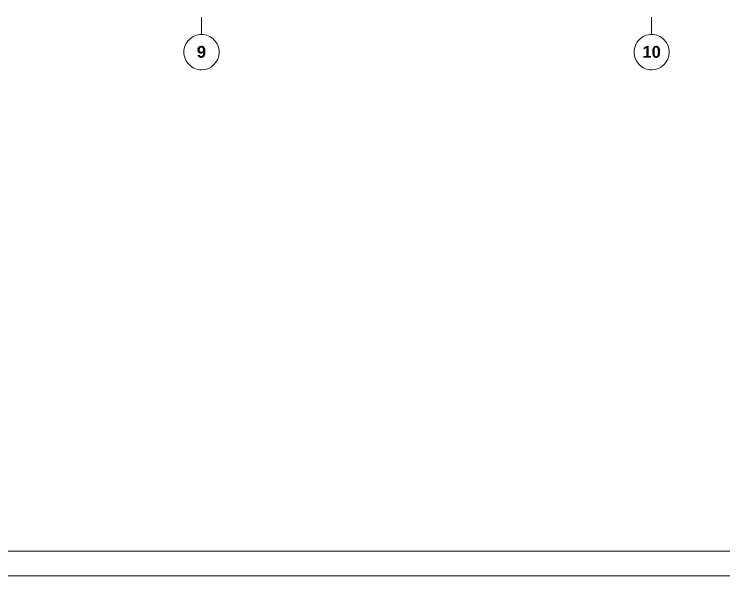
# Model space of a CAD drawing. Header units: metres. Extents: x 39 to 278, y -7 to 151.
# Drawn here: x 68.8 to 88.01, y -6.74 to 8.47 of the extents above; entities that cross this region are included whole.
import ezdxf

# ---------------------------------------------------------------- set-up
doc = ezdxf.new("R2010")
doc.units = ezdxf.units.M
doc.layers.add('PDF_Geometry', color=7, linetype='Continuous', true_color=0xaaaaaa)
doc.layers.add('PDF_Text', color=7, linetype='Continuous')
doc.layers.add('pie de plano', color=7, linetype='Continuous')
doc.styles.add('PDF Helvetica Bold', font='')
doc.styles.get('PDF Helvetica Bold').set_extended_font_data('Helvetica', bold=True)

msp = doc.modelspace()

# ---------------------------------------------------------------- linework, layer by layer
at = {"layer": 'PDF_Geometry', "lineweight": 0}
for points in [[(73.871, 8.391), (73.871, 7.919)], [(86.053, 8.391), (86.053, 7.919)]]:
    msp.add_lwpolyline(points, dxfattribs=at)
for points in [[(73.871, 7.919, 0.418243), (73.394, 7.442, 0.414661), (73.871, 6.965, 0.411075), (74.347, 7.442, 0.414667)], [(86.058, 7.919, 0.418273), (85.581, 7.442, 0.414691), (86.058, 6.965, 0.411046), (86.535, 7.442, 0.414637)]]:
    msp.add_lwpolyline(points, format="xyb", close=True, dxfattribs=at)
at = {"layer": 'pie de plano', "lineweight": 0}
msp.add_lwpolyline([(129.247, 53.256), (129.247, -6.745), (39.243, -6.745), (39.243, 53.256)], close=True, dxfattribs=at)
for points in [[(128.77, 52.445), (40.343, 52.445), (40.343, -6.08), (128.77, -6.08)], [(39.243, -6.745), (129.247, -6.745)]]:
    msp.add_lwpolyline(points, dxfattribs=at)

# ---------------------------------------------------------------- texts
at = {"layer": 'PDF_Text', "color": 253, "lineweight": 0, "true_color": 0xaaaaaa, "attachment_point": 4, "style": 'PDF Helvetica Bold'}
for s, insert, char_height in [('9', (73.744, 7.448), 0.32), ('10', (85.807, 7.448), 0.3202)]:
    msp.add_mtext(s, dxfattribs=dict(at, insert=insert, char_height=char_height))

doc.saveas('drawing.dxf')
